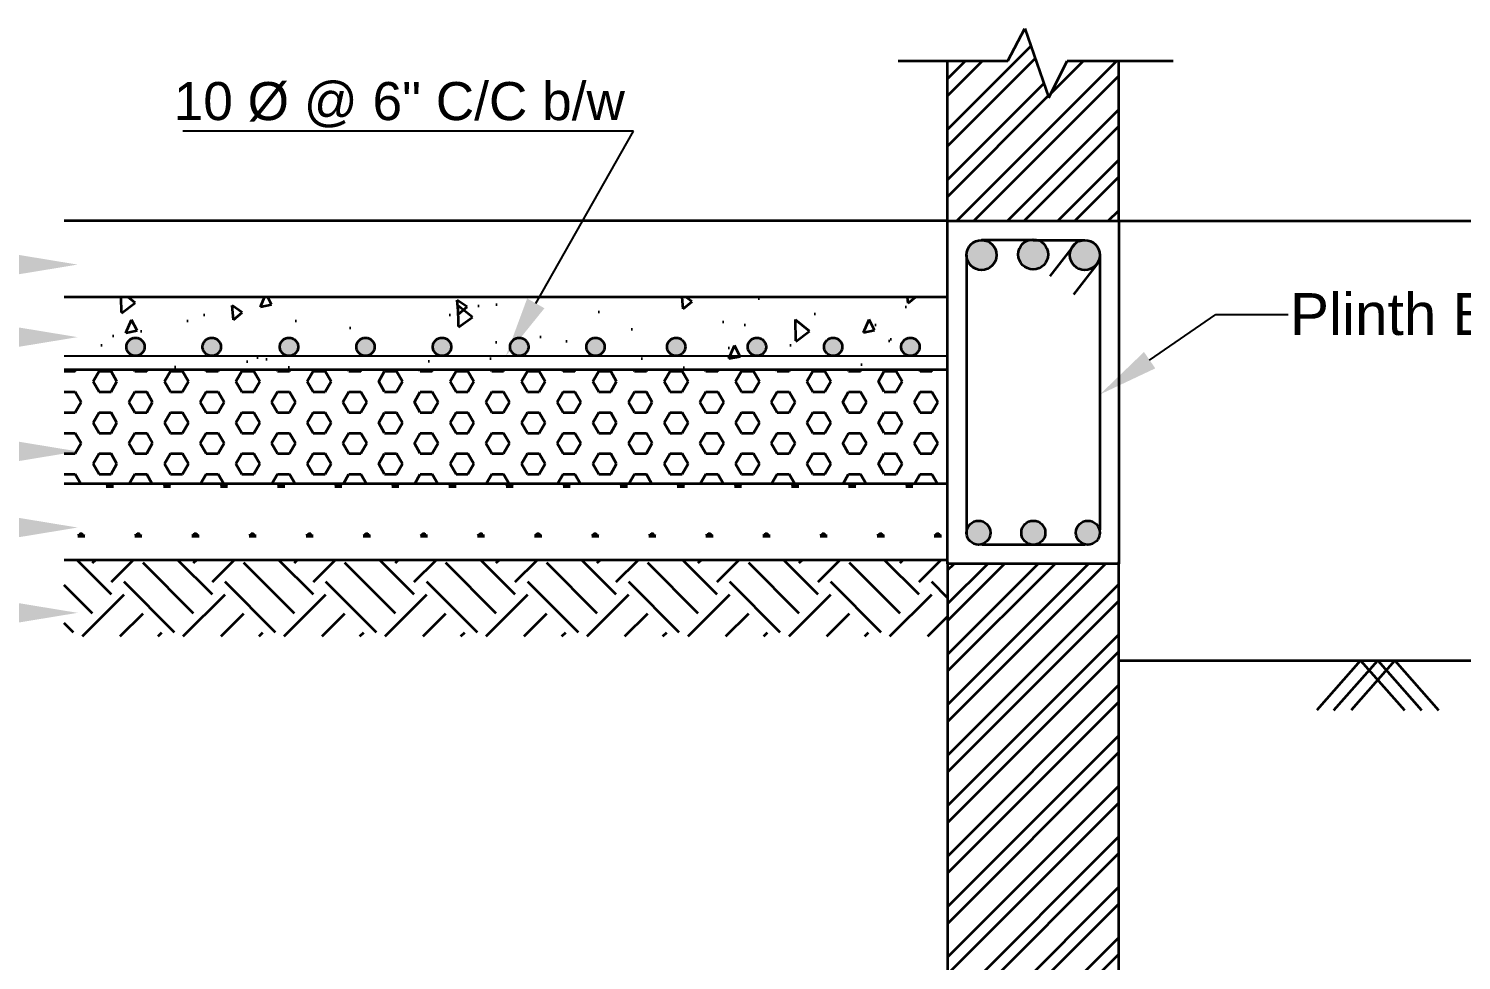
# Model space of a CAD drawing. Header units: feet. Extents: x 15113 to 123217, y -97269 to -8247.
# Drawn here: x 47184.4 to 47259.7, y -49775.4 to -49726.5 of the extents above; entities that cross this region are included whole.
import ezdxf
from ezdxf import colors
from ezdxf.entities.mleader import LeaderData, LeaderLine
from ezdxf.math import Vec2, Vec3

# ---------------------------------------------------------------- set-up
doc = ezdxf.new("R2010")
doc.units = ezdxf.units.FT
doc.header["$LTSCALE"] = 50.2
doc.header["$MEASUREMENT"] = 0
doc.header["$PDMODE"] = 3
doc.linetypes.add('PHANTOM2', pattern=[1.25, 0.625, -0.125, 0.125, -0.125, 0.125, -0.125])
doc.layers.get('0').update_dxf_attribs({"lineweight": 35})
doc.layers.add('Str Beam', color=10, linetype='Continuous', lineweight=35)
doc.layers.add('Str Brick Foundation', color=2, linetype='Continuous', lineweight=35)
doc.styles.get("Standard").update_dxf_attribs({"font": 'arial.ttf'})
doc.dimstyles.new('Copy(2) of Standard', dxfattribs={"dimscale": 20, "dimtxt": 0.18, "dimasz": 0.09, "dimexe": 0.18, "dimexo": 0.0625, "dimgap": 0.09, "dimtad": 0, "dimtih": 1, "dimtoh": 1, "dimdec": 1, "dimzin": 0, "dimdsep": 46, "dimlunit": 4, "dimtxsty": 'Standard', "dimblk": 'ARCHTICK', "dimcen": 0.09, "dimadec": 0, "dimazin": 0, "dimtfac": 1, "dimtdec": 1, "dimtofl": 0, "dimtmove": 0, "dimatfit": 3, "dimfxl": 0.5, "dimfxlon": 1, "dimtolj": 1, "dimtzin": 0, "dimarcsym": 0})

# ---------------------------------------------------------------- blocks, each defined once
blk = doc.blocks.new('_ArchTick')
at = {"color": 0, "linetype": 'ByBlock', "const_width": 0.15}
blk.add_lwpolyline([(-0.5, -0.5), (0.5, 0.5)], dxfattribs=at)
blk = doc.blocks.new('*D972')
at = {"layer": 'Defpoints', "color": 0, "linetype": 'PHANTOM2', "ltscale": 150, "transparency": 16777216}
for p in [(47258.021, -49759.7), (47293.322, -49759.7), (47258.021, -49822.818)]:
    blk.add_point(p, dxfattribs=at)
at = {"layer": 'Str Brick Foundation', "color": 0, "linetype": 'PHANTOM2', "lineweight": -2, "ltscale": 150, "transparency": 16777216}
for p, q in [((47283.322, -49759.7), (47296.922, -49759.7)), ((47293.322, -49759.7), (47293.322, -49787.621)), ((47293.322, -49822.818), (47293.322, -49794.897)), ((47283.322, -49822.818), (47296.922, -49822.818))]:
    blk.add_line(p, q, dxfattribs=at)
at = {"layer": 'Str Brick Foundation', "color": 0, "linetype": 'PHANTOM2', "lineweight": -2, "ltscale": 150, "transparency": 16777216, "xscale": 1.8, "yscale": 1.8, "zscale": 1.8}
for p, rotation in [((47293.322, -49759.7), 90), ((47293.322, -49822.818), 270)]:
    blk.add_blockref('_ArchTick', p, dxfattribs=dict(at, rotation=rotation))
at = {"layer": 'Str Brick Foundation', "color": 0, "linetype": 'PHANTOM2', "lineweight": 20, "ltscale": 150, "transparency": 16777216, "insert": (47293.322, -49791.259), "char_height": 3.6, "attachment_point": 5}
blk.add_mtext('\\A1;5\'-6"', dxfattribs=at)

msp = doc.modelspace()

# ---------------------------------------------------------------- hatches: boundary and pattern name
at = {"layer": 'Str Beam'}
h = msp.add_hatch(color=256, dxfattribs=at)
h.dxf.hatch_style = 1
h.paths.add_polyline_path([(47235.27016, -49738.39709, 1), (47233.69616, -49738.39709, 1)])
h = msp.add_hatch(color=256, dxfattribs=at)
h.dxf.hatch_style = 1
h.paths.add_polyline_path([(47237.98316, -49738.36557, 1), (47236.40916, -49738.36557, 1)])
h = msp.add_hatch(color=256, dxfattribs=at)
h.dxf.hatch_style = 1
h.paths.add_polyline_path([(47240.69616, -49738.39709, 1), (47239.12216, -49738.39709, 1)])
h = msp.add_hatch(color=256, dxfattribs=at)
h.dxf.hatch_style = 1
h.paths.add_polyline_path([(47234.95416, -49752.98109, 1), (47233.69616, -49752.98109, 1)])
h = msp.add_hatch(color=256, dxfattribs=at)
h.dxf.hatch_style = 1
h.paths.add_polyline_path([(47237.83318, -49752.98109, 1), (47236.57518, -49752.98109, 1)])
h = msp.add_hatch(color=256, dxfattribs=at)
h.dxf.hatch_style = 1
h.paths.add_polyline_path([(47240.6995, -49752.98109, 1), (47239.4415, -49752.98109, 1)])
at = {"layer": 'Str Brick Foundation', "linetype": 'PHANTOM2', "ltscale": 100, "transparency": 33554559}
h = msp.add_hatch(dxfattribs=at)
h.set_pattern_fill('ANSI32', scale=5)
h.set_pattern_definition([(45, (-2581.2026, 384.4), (-1.325825215, 1.325825215), []), (45, (-2580.3187, 384.4), (-1.325825215, 1.325825215), [])])
h.paths.add_polyline_path([(47241.69616, -49728.2), (47238.9874, -49728.2), (47238.02183, -49730.14393), (47236.75916, -49726.50846), (47235.86786, -49728.2), (47232.69616, -49728.2), (47232.69616, -49736.61009), (47241.69616, -49736.61009)])
h = msp.add_hatch(dxfattribs=at)
h.set_pattern_fill('AR-CONC', angle=45)
h.set_pattern_definition([(95, (326.9974, -47.4), (5.51552, 4.6280708), [0.75, -8.25]), (40, (326.9974, -47.4), (-6.2999217, 4.3376815), [0.6, -6.6]), (145.451444, (327.457, -47.014), (-0.78440164, 8.9657522), [0.6374019, -7.0114211]), (91.1842, (325.583, -45.986), (8.7169339, 6.3761378), [1.125, -12.375]), (141.635635, (326.31, -45.454), (-0.2790007, 13.4971167), [0.9561034, -10.5171376]), (36.184164, (325.583, -45.986), (-0.2790007, 13.4971167), [0.9, -9.9]), (66, (326.644, -45.632), (7.0677157, 1.37382476), [0.75, -8.25]), (11, (326.644, -45.632), (-3.4070859, 6.84808435), [0.6, -6.6]), (116.451445, (327.233, -45.518), (3.66062975, 8.22190906), [0.6374019, -7.0114211]), (82.5, (326.9974, -47.4), (-2.26793185, 2.43989818), [0, -6.52, 0, -6.7, 0, -6.625]), (52.5, (326.9974, -47.4), (-0.92872942, 4.6490945), [0, -3.82, 0, -6.37, 0, -2.525]), (12.5, (325.4206, -48.9768), (3.93418167, 3.61520762), [0, -2.5, 0, -7.8, 0, -10.35]), (2.5, (324.7134, -49.684), (3.41589983, 4.83159807), [0, -3.25, 0, -5.18, 0, -7.35])])
h.paths.add_polyline_path([(47232.69616, -49740.61009), (47186.2974, -49740.61009), (47186.2974, -49743.7), (47190.03761, -49743.7, -0.41421356), (47189.55761, -49743.22, -1), (47190.51761, -49743.22, -0.41421356), (47190.03761, -49743.7), (47194.04206, -49743.7, -0.41421356), (47193.56206, -49743.22, -1), (47194.52206, -49743.22, -0.41421356), (47194.04206, -49743.7), (47198.1, -49743.7, -0.41421356), (47197.62, -49743.22, -1), (47198.58, -49743.22, -0.41421356), (47198.1, -49743.7), (47202.12007, -49743.7, -0.41421356), (47201.64007, -49743.22, -1), (47202.60007, -49743.22, -0.41421356), (47202.12007, -49743.7), (47206.14015, -49743.7, -0.41421356), (47205.66015, -49743.22, -1), (47206.62015, -49743.22, -0.41421356), (47206.14015, -49743.7), (47210.19808, -49743.7, -0.41421356), (47209.71808, -49743.22, -1), (47210.67808, -49743.22, -0.41421356), (47210.19808, -49743.7), (47214.20254, -49743.7, -0.41421356), (47213.72254, -49743.22, -1), (47214.68254, -49743.22, -0.41421356), (47214.20254, -49743.7), (47218.44275, -49743.7, -0.41421356), (47217.96275, -49743.22, -1), (47218.92275, -49743.22, -0.41421356), (47218.44275, -49743.7), (47222.68295, -49743.7, -0.41421356), (47222.20295, -49743.22, -1), (47223.16295, -49743.22, -0.41421356), (47222.68295, -49743.7), (47226.68741, -49743.7, -0.41421356), (47226.20741, -49743.22, -1), (47227.16741, -49743.22, -0.41421356), (47226.68741, -49743.7), (47230.74535, -49743.7, -0.41421356), (47230.26535, -49743.22, -1), (47231.22535, -49743.22, -0.41421356), (47230.74535, -49743.7), (47232.69616, -49743.7)])
h.paths.add_polyline_path([(47232.69616, -49743.7), (47186.2974, -49743.7), (47186.2974, -49744.42017), (47232.69616, -49744.42017)])
at = {"layer": 'Str Brick Foundation', "linetype": 'PHANTOM2', "ltscale": 150, "transparency": 33554687}
h = msp.add_hatch(color=256, dxfattribs=at)
h.dxf.hatch_style = 1
h.paths.add_polyline_path([(47190.51761, -49743.22, 1), (47189.55761, -49743.22, 1)])
h = msp.add_hatch(color=256, dxfattribs=at)
h.dxf.hatch_style = 1
h.paths.add_polyline_path([(47194.52206, -49743.22, 1), (47193.56206, -49743.22, 1)])
h = msp.add_hatch(color=256, dxfattribs=at)
h.dxf.hatch_style = 1
h.paths.add_polyline_path([(47198.58, -49743.22, 1), (47197.62, -49743.22, 1)])
h = msp.add_hatch(color=256, dxfattribs=at)
h.dxf.hatch_style = 1
h.paths.add_polyline_path([(47202.60007, -49743.22, 1), (47201.64007, -49743.22, 1)])
h = msp.add_hatch(color=256, dxfattribs=at)
h.dxf.hatch_style = 1
h.paths.add_polyline_path([(47206.62015, -49743.22, 1), (47205.66015, -49743.22, 1)])
h = msp.add_hatch(color=256, dxfattribs=at)
h.dxf.hatch_style = 1
h.paths.add_polyline_path([(47210.67808, -49743.22, 1), (47209.71808, -49743.22, 1)])
h = msp.add_hatch(color=256, dxfattribs=at)
h.dxf.hatch_style = 1
h.paths.add_polyline_path([(47214.68254, -49743.22, 1), (47213.72254, -49743.22, 1)])
h = msp.add_hatch(color=256, dxfattribs=at)
h.dxf.hatch_style = 1
h.paths.add_polyline_path([(47218.92275, -49743.22, 1), (47217.96275, -49743.22, 1)])
h = msp.add_hatch(color=256, dxfattribs=at)
h.dxf.hatch_style = 1
h.paths.add_polyline_path([(47217.96275, -49743.22, -1), (47218.92275, -49743.22, -1)])
h = msp.add_hatch(color=256, dxfattribs=at)
h.dxf.hatch_style = 1
h.paths.add_polyline_path([(47222.20295, -49743.22, -1), (47223.16295, -49743.22, -1)])
h = msp.add_hatch(color=256, dxfattribs=at)
h.dxf.hatch_style = 1
h.paths.add_polyline_path([(47226.20741, -49743.22, -1), (47227.16741, -49743.22, -1)])
h = msp.add_hatch(color=256, dxfattribs=at)
h.dxf.hatch_style = 1
h.paths.add_polyline_path([(47230.26535, -49743.22, -1), (47231.22535, -49743.22, -1)])
at = {"layer": 'Str Brick Foundation', "linetype": 'PHANTOM2', "ltscale": 100, "transparency": 33554559}
h = msp.add_hatch(dxfattribs=at)
h.set_pattern_fill('HEX', scale=5)
h.paths.add_polyline_path([(47186.2974, -49744.42017), (47186.2974, -49750.42017), (47232.69616, -49750.42017), (47232.69616, -49744.42017)])
h = msp.add_hatch(dxfattribs=at)
h.set_pattern_fill('SWAMP', scale=3)
h.paths.add_polyline_path([(47186.2974, -49750.42017), (47186.2974, -49754.42017), (47232.69616, -49754.42017), (47232.69616, -49752.31925), (47232.69616, -49750.42017)])
h = msp.add_hatch(dxfattribs=at)
h.set_pattern_fill('EARTH', scale=15, angle=45)
h.paths.add_polyline_path([(47232.69616, -49754.42017), (47186.2974, -49754.42017), (47186.2974, -49758.42017), (47232.69616, -49758.42017)])
h = msp.add_hatch(dxfattribs=at)
h.set_pattern_fill('ANSI32', scale=5)
h.paths.add_polyline_path([(47241.69616, -49754.61009), (47232.69616, -49754.61009), (47232.69616, -49780.81833), (47232.69616, -49786.81833), (47230.44616, -49786.81833), (47230.44616, -49792.81833), (47228.19616, -49792.81833), (47228.19616, -49798.81833), (47225.94616, -49798.81833), (47225.94616, -49804.81833), (47223.69616, -49804.81833), (47223.69616, -49810.81833), (47219.19616, -49810.81833), (47219.19616, -49816.81833), (47255.19616, -49816.81833), (47255.19616, -49810.81833), (47250.69616, -49810.81833), (47250.69616, -49804.81833), (47248.44616, -49804.81833), (47248.44616, -49798.81833), (47246.19616, -49798.81833), (47246.19616, -49792.81833), (47243.94616, -49792.81833), (47243.94616, -49786.81833), (47241.69616, -49786.81833), (47241.69616, -49780.81833)])
h.paths.add_polyline_path([(47233.53898, -49810.29269), (47240.90246, -49810.29269), (47240.90246, -49805.37125), (47233.53898, -49805.37125)], flags=24)
h.paths.add_polyline_path([(47231.92164, -49805.6349), (47242.29742, -49805.6349), (47242.29742, -49798.03859), (47231.92164, -49798.03859)], flags=24)
h.paths.add_polyline_path([(47233.42779, -49797.47505), (47240.79127, -49797.47505), (47240.79127, -49792.5536), (47233.42779, -49792.5536)], flags=24)
h.paths.add_polyline_path([(47232.69859, -49793.65196), (47241.52047, -49793.65196), (47241.52047, -49786.05564), (47232.69859, -49786.05564)], flags=24)
h.paths.add_polyline_path([(47235.03081, -49782.57505), (47239.37653, -49782.57505), (47239.37653, -49777.6536), (47235.03081, -49777.6536)], flags=24)

# ---------------------------------------------------------------- linework, layer by layer
at = {"layer": 'Str Beam'}
for p, q in [((47237.19616, -49737.61009), (47234.48316, -49737.61009)), ((47237.19616, -49737.61009), (47239.90916, -49737.61009)), ((47239.53628, -49737.61009), (47238.07292, -49739.50555)), ((47233.69616, -49738.39709), (47233.69616, -49753.05174)), ((47240.69616, -49738.68338), (47239.31882, -49740.46742)), ((47240.69616, -49738.39709), (47240.69616, -49752.82309)), ((47239.90916, -49753.61009), (47234.4992, -49753.61009))]:
    msp.add_line(p, q, dxfattribs=at)
for centre, radius in [((47234.48316, -49738.39709), 0.787), ((47237.19616, -49738.36557), 0.787), ((47239.90916, -49738.39709), 0.787), ((47234.32516, -49752.98109), 0.629), ((47237.20418, -49752.98109), 0.629), ((47240.0705, -49752.98109), 0.629)]:
    msp.add_circle(centre, radius, dxfattribs=at)
at = {"layer": 'Str Brick Foundation', "linetype": 'PHANTOM2', "ltscale": 100}
for p, q in [((47232.69616, -49736.61009), (47232.69616, -49728.2)), ((47241.69616, -49736.61009), (47241.69616, -49728.2)), ((47232.69616, -49736.61009), (47186.2974, -49736.61009)), ((47232.69616, -49740.61009), (47186.2974, -49740.61009)), ((47232.69616, -49744.42017), (47186.2974, -49744.42017)), ((47232.69616, -49750.42017), (47186.2974, -49750.42017)), ((47232.69616, -49754.42017), (47186.2974, -49754.42017))]:
    msp.add_line(p, q, dxfattribs=at)
at = {"layer": 'Str Brick Foundation', "linetype": 'PHANTOM2', "ltscale": 150}
for p, q in [((47241.69616, -49736.61009), (47293.4974, -49736.61009)), ((47232.69616, -49754.50916), (47232.69616, -49780.81833)), ((47241.69616, -49780.81833), (47241.69616, -49754.50916)), ((47241.69616, -49759.7), (47293.4974, -49759.7)), ((47254.39678, -49759.7), (47252.0974, -49762.3)), ((47256.1974, -49759.7), (47253.89802, -49762.3)), ((47254.3974, -49759.7), (47256.69678, -49762.3)), ((47256.19802, -49759.7), (47258.4974, -49762.3))]:
    msp.add_line(p, q, dxfattribs=at)
at = {"layer": 'Str Brick Foundation', "linetype": 'Continuous', "lineweight": 25, "ltscale": 150}
msp.add_line((47186.2974, -49743.7), (47232.69616, -49743.7), dxfattribs=at)
at = {"layer": 'Str Brick Foundation', "linetype": 'PHANTOM2', "ltscale": 150}
for points in [[(47230.0974, -49728.2), (47235.86786, -49728.2), (47236.75916, -49726.50846), (47238.02183, -49730.14393), (47238.9874, -49728.2), (47244.55801, -49728.2)], [(47252.99802, -49762.3), (47255.2974, -49759.7), (47257.59678, -49762.3)]]:
    msp.add_lwpolyline(points, dxfattribs=at)
msp.add_lwpolyline([(47241.69616, -49736.61009), (47241.69616, -49754.61009), (47232.69616, -49754.61009), (47232.69616, -49736.61009)], close=True, dxfattribs=at)
for centre in [(47190.03761, -49743.22), (47194.04206, -49743.22), (47198.1, -49743.22), (47202.12007, -49743.22), (47206.14015, -49743.22), (47210.19808, -49743.22), (47214.20254, -49743.22), (47218.44275, -49743.22), (47218.44275, -49743.22), (47222.68295, -49743.22), (47226.68741, -49743.22), (47230.74535, -49743.22)]:
    msp.add_circle(centre, 0.48, dxfattribs=at)

# ---------------------------------------------------------------- dimensions: what is measured, and where the dimension line sits
at = {"layer": 'Str Brick Foundation', "linetype": 'PHANTOM2', "lineweight": 20, "ltscale": 150}
dim = msp.add_linear_dim(base=(47293.3224, -49759.7), p1=(47258.02116, -49822.81833), p2=(47258.02116, -49759.7), angle=90, text='5\'-6"', dimstyle='Copy(2) of Standard', dxfattribs=at)
dim.commit()
dim.dimension.update_dxf_attribs({"geometry": '*D972', "text_midpoint": (47293.3224, -49791.25916)})

# ---------------------------------------------------------------- leaders
at = {"layer": 'Str Brick Foundation', "linetype": 'PHANTOM2', "ltscale": 100}
ml = msp.add_multileader_mtext('Standard', dxfattribs=at)
ml.set_content('10 %%C @ 6" C/C b/w', color=256)
ml.set_leader_properties()
ml.build(insert=Vec2(0, 0))
ml.multileader.update_dxf_attribs({"text_right_attachment_type": 6, "dogleg_length": 0.36, "arrow_head_size": 3.18})
ctx = ml.context
ctx.base_point, ctx.char_height, ctx.arrow_head_size, ctx.landing_gap_size, ctx.plane_origin = Vec3(47192.2795, -49730.606), 2, 3.18, 0.09, Vec3(47216.1974, -49743.7)
ctx.right_attachment, ctx.text_align_type = 6, 2
notes = []
notes.append((ctx, [(0, (1, 1, 0), (47216.1974, -49731.9), (-1, 0), 0.36, [(0, [(47209.49678, -49743.7)], 0, [])])]))
ctx.mtext.insert, ctx.mtext.alignment, ctx.mtext.flow_direction = Vec3(47215.7474, -49729.31201), 3, 5
ml = msp.add_multileader_mtext('Standard', dxfattribs=at)
ml.set_content('2" Floor Finish', color=256)
ml.set_leader_properties()
ml.build(insert=Vec2(0, 0))
ml.multileader.update_dxf_attribs({"text_right_attachment_type": 6, "dogleg_length": 0.36, "arrow_head_size": 3.18})
ctx = ml.context
ctx.base_point, ctx.char_height, ctx.arrow_head_size, ctx.landing_gap_size, ctx.plane_origin = Vec3(47157.11211, -49737.51637), 2, 3.18, 0.09, Vec3(47186.9974, -49738.9)
ctx.right_attachment, ctx.text_align_type = 6, 2
notes.append((ctx, [(0, (1, 1, 0), (47175.2974, -49738.9), (-1, 0), 0.36, [(0, [(47186.9974, -49738.9)], 0, [])])]))
ctx.mtext.insert, ctx.mtext.alignment, ctx.mtext.flow_direction = Vec3(47174.8474, -49736.5), 3, 5
ml = msp.add_multileader_mtext('Standard', dxfattribs=at)
ml.set_content('4" R.C.C  Slab in M25', color=256)
ml.set_leader_properties()
ml.build(insert=Vec2(0, 0))
ml.multileader.update_dxf_attribs({"text_right_attachment_type": 6, "dogleg_length": 0.36, "arrow_head_size": 3.18})
ctx = ml.context
ctx.base_point, ctx.char_height, ctx.arrow_head_size, ctx.landing_gap_size, ctx.plane_origin = Vec3(47147.67009, -49741.32714), 2, 3.18, 0.09, Vec3(47186.9974, -49742.71009)
ctx.right_attachment, ctx.text_align_type = 6, 2
notes.append((ctx, [(0, (1, 1, 0), (47175.2974, -49742.71009), (-1, 0), 0.36, [(0, [(47186.9974, -49742.71009)], 0, [])])]))
ctx.mtext.insert, ctx.mtext.alignment, ctx.mtext.flow_direction = Vec3(47174.8474, -49740.31009), 3, 5
at = {"layer": 'Str Brick Foundation', "linetype": 'PHANTOM2', "ltscale": 150}
ml = msp.add_multileader_mtext('Standard', dxfattribs=at)
ml.set_content('Plinth Beam', color=256)
ml.set_leader_properties()
ml.build(insert=Vec2(0, 0))
ml.multileader.update_dxf_attribs({"text_right_attachment_type": 6, "dogleg_length": 0.36, "arrow_head_size": 3.18})
ctx = ml.context
ctx.base_point, ctx.char_height, ctx.arrow_head_size, ctx.landing_gap_size, ctx.plane_origin = Vec3(47250.5974, -49741.51801), 2.2, 3.18, 0.09, Vec3(47240.69616, -49745.72441)
ctx.right_attachment = 6
notes.append((ctx, [(1, (1, 1, 0), (47246.7974, -49741.51801), (1, 0), 3.8, [(0, [(47240.69616, -49745.72441)], 0, [])])]))
ctx.mtext.insert, ctx.mtext.flow_direction = Vec3(47250.6874, -49740.4), 5
at = {"layer": 'Str Brick Foundation', "linetype": 'PHANTOM2', "ltscale": 100}
ml = msp.add_multileader_mtext('Standard', dxfattribs=at)
ml.set_content('6" P.C.C. (1:4:8)', color=256)
ml.set_leader_properties()
ml.build(insert=Vec2(0, 0))
ml.multileader.update_dxf_attribs({"text_right_attachment_type": 6, "dogleg_length": 0.36, "arrow_head_size": 3.18})
ctx = ml.context
ctx.base_point, ctx.char_height, ctx.arrow_head_size, ctx.landing_gap_size, ctx.plane_origin = Vec3(47154.56231, -49747.41609), 2, 3.18, 0.09, Vec3(47186.9974, -49748.71009)
ctx.right_attachment, ctx.text_align_type = 6, 2
notes.append((ctx, [(0, (1, 1, 0), (47175.2974, -49748.71009), (-1, 0), 0.36, [(0, [(47186.9974, -49748.71009)], 0, [])])]))
ctx.mtext.insert, ctx.mtext.alignment, ctx.mtext.flow_direction = Vec3(47174.8474, -49746.12209), 3, 5
ml = msp.add_multileader_mtext('Standard', dxfattribs=at)
ml.set_content('6" Sand Filling', color=256)
ml.set_leader_properties()
ml.build(insert=Vec2(0, 0))
ml.multileader.update_dxf_attribs({"text_right_attachment_type": 6, "dogleg_length": 0.36, "arrow_head_size": 3.18})
ctx = ml.context
ctx.base_point, ctx.char_height, ctx.arrow_head_size, ctx.landing_gap_size, ctx.plane_origin = Vec3(47157.12848, -49751.41609), 2, 3.18, 0.09, Vec3(47186.9974, -49752.71009)
ctx.right_attachment, ctx.text_align_type = 6, 2
notes.append((ctx, [(0, (1, 1, 0), (47175.2974, -49752.71009), (-1, 0), 0.36, [(0, [(47186.9974, -49752.71009)], 0, [])])]))
ctx.mtext.insert, ctx.mtext.alignment, ctx.mtext.flow_direction = Vec3(47174.8474, -49750.12209), 3, 5
ml = msp.add_multileader_mtext('Standard', dxfattribs=at)
ml.set_content('Earth Filling', color=256)
ml.set_leader_properties()
ml.build(insert=Vec2(0, 0))
ml.multileader.update_dxf_attribs({"text_right_attachment_type": 6, "dogleg_length": 0.36, "arrow_head_size": 3.18})
ctx = ml.context
ctx.base_point, ctx.char_height, ctx.arrow_head_size, ctx.landing_gap_size, ctx.plane_origin = Vec3(47160.41361, -49755.89592), 2, 3.18, 0.09, Vec3(47186.9974, -49757.18991)
ctx.right_attachment, ctx.text_align_type = 6, 2
notes.append((ctx, [(0, (1, 1, 0), (47175.2974, -49757.18991), (-1, 0), 0.36, [(0, [(47186.9974, -49757.18991)], 0, [])])]))
ctx.mtext.insert, ctx.mtext.alignment, ctx.mtext.flow_direction = Vec3(47174.8474, -49754.60192), 3, 5
for ctx, leaders in notes:
    for number, flags, end, landing, length, lines in leaders:
        leader = LeaderData()
        leader.index, (leader.has_last_leader_line, leader.has_dogleg_vector, leader.attachment_direction) = number, flags
        leader.last_leader_point, leader.dogleg_vector, leader.dogleg_length = Vec3(end), Vec3(landing), length
        for number, points, colour, breaks in lines:
            line = LeaderLine()
            line.index, line.vertices, line.color, line.breaks = number, Vec3.list(points), colors.encode_raw_color(colour), breaks
            leader.lines.append(line)
        ctx.leaders.append(leader)

doc.saveas('drawing.dxf')
